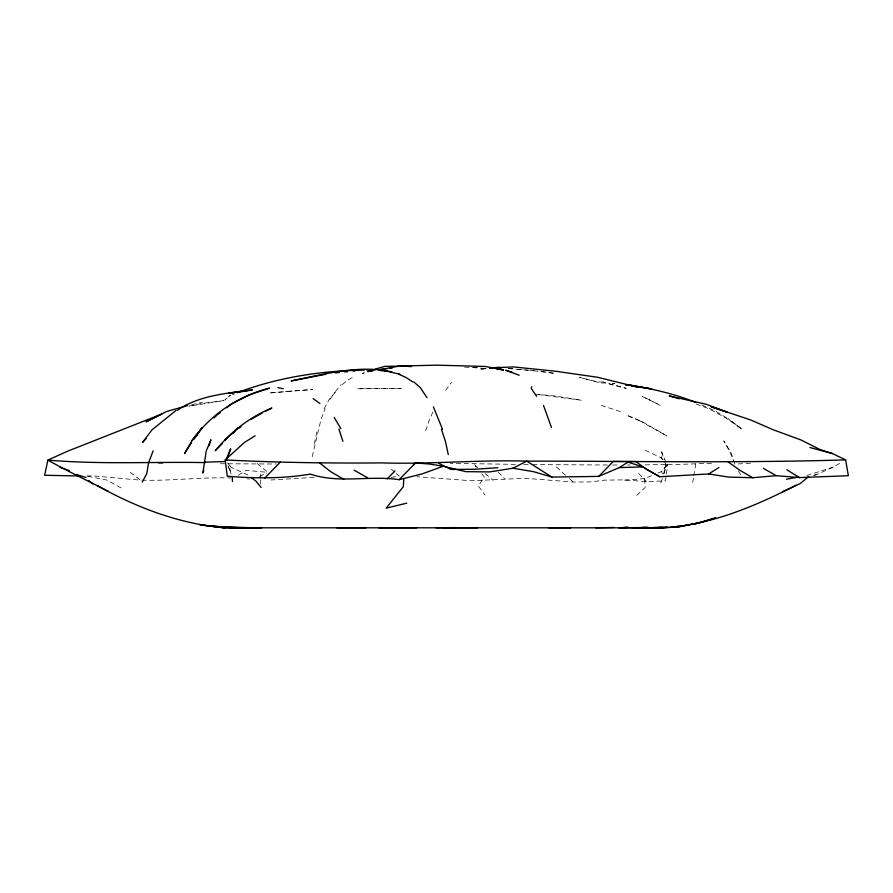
<?xml version="1.0" encoding="UTF-8"?>
<svg xmlns="http://www.w3.org/2000/svg" width="893" height="893" viewBox="0 0 893 893"><rect width="100%" height="100%" fill="white"/><g stroke="black" fill="none" stroke-linecap="round" stroke-linejoin="round"><path stroke-width="0.67" stroke-dasharray="4.46 3.35" d="M260.622 483.95L260.7 479.965M260.723 478.637L260.812 473.335M665.798 462.116L661.657 451.869L661.211 457.83L662.818 459.783M692.734 482.454L693.593 477.141M693.816 475.802L695.759 463.835L712.335 463.244M314.314 443.955L316.926 431.565M663.689 473.915L665.754 464.818L664.526 460.933M312.226 456.714L320.989 419.52L325.108 408.76M663.934 473.882L666.837 464.673L667.685 464.46L665.419 480.903L646.398 481.55L623.805 479.876L604.65 480.133L590.184 481.919L573.44 482.053L525.341 478.28L471.169 480.747L417.02 476.728M425.626 430.727L429.689 418.996L434.154 409.418M660.842 482.979L662.651 477.8M324.092 408.748L329.16 399.595L336.125 391.19M329.93 399.327L334.842 392.206M445.585 390.341L451.612 382.438M335.388 391.536L341.126 384.66M636.821 495.347L645.181 487.478L644.634 478.626L653.129 475.054M342.164 384.615L348.337 379.737L355.09 376.087M238.375 475.199L246.178 470.332L266.594 472.274M814.483 475.578L833.381 467.05L842.289 461.826M259.573 476.404L266.761 472.966M657.985 473.011L661.624 471.482L667.685 464.46L644.579 464.885M232.403 394.695L234.725 393.891M833.381 467.05L806.825 475.545M371.287 370.405L362.089 373.453L373.341 370.695M813.277 475.366L816.861 474.25M373.453 370.64L368.363 371.823L375.272 370.506M191.66 404.674L202.544 402.241M189.149 406.103L202.119 403.424L223.864 400.6L189.171 406.136M391.246 477.465L399.182 476.125L396.258 473.524M486.026 368.385L479.63 369.389L486.797 368.597L484.073 368.34M624.676 480.166L644.634 478.626M750.455 463.255L734.794 464.137L731.054 452.628L723.799 440.852L730.028 452.226L733.834 461.759M314.068 477.398L270.959 479.999M220.392 463.746L276.372 464.014M607.363 464.996L533.389 464.606M86.788 475.936L93.564 475.891L140.547 480.177L129.061 471.404M141.898 480.177C171.702 481.026 201.383 476.94 231.187 477.967M695.759 463.835L665.754 464.818L666.837 464.673L661.624 471.482L662.36 473.993M612.665 464.974L619.429 464.974M627.556 464.985L630.257 464.985M515.473 464.371L450.318 463.311M523.745 464.483L529.259 464.561M158.407 463.512L163.843 463.612M508.095 368.508L530.275 370.428M247.026 478.838L249.649 479.005M464.527 367.079L478.938 368.061M480.244 368.15L486.797 368.597M517.717 369.278L528.455 370.204M529.795 370.327L537.854 371.019M535.175 394.137L554.598 395.956L581.443 400.231L537.809 394.472M473.156 367.291L478.615 367.816M508.34 368.307L510.885 368.586M508.519 368.351L515.038 369.055M614.875 383.599L612.565 383.309L615.244 383.655M533.043 370.684L555 373.453L540.533 371.254M87.715 476.27L106.49 479.965L123.859 489.464M601.335 405.366L621.015 411.829M696.071 404.004L708.975 408.748L726.076 418.103L742.63 429.633L728.074 418.449M639.288 420.514L626.674 415.2L642.257 421.775L666.937 435.974L639.288 420.514L642.257 421.775M701.92 405.109L714.467 410.501L726.768 418.024L741.592 428.841M247.908 475.043L231.041 467.195L228.028 463.445M645.226 450.284L661.211 457.83L663.064 459.728M477.822 467.564L473.658 464.137L476.326 467.352M257.251 463.545L267.956 472.397M485.078 473.536L493.126 480.3M565.492 475.243L554.051 464.773M569.466 478.648L573.44 482.053M391.38 469.205L395.275 472.665M638.629 473.502L646.398 481.55M498.205 472.051L504.601 478.726M481.673 473.781L484.341 476.985L478.268 485.926L485.033 495.023M227.715 463.054L231.041 467.195L230.461 472.006L231.209 474.362M738.567 471.024L741.078 475.612M227.849 465.688L230.461 472.006L227.771 464.717M661.657 451.869L664.113 459.638M225.773 398.981L224.813 400.142L230.494 395.13L225.773 398.981M289.924 391.145L268.983 393.054L312.863 389.493L289.924 391.145M371.097 370.606L365.538 370.729L371.108 370.595M401.147 388.444L357.155 388.756L401.147 388.444M603.009 381.947L597.975 381.947L579.434 377.315L600.208 382.952L605.231 383.008L626.16 388.332L603.009 381.947M649.39 399.729L642.234 396.447L660.217 405.411L649.39 399.729"/><path stroke-width="1.34" d="M403.837 478.626L403.312 486.663L386.211 508.15L406.706 503.183M203.816 470.477L202.845 473.089L206.283 450.887L210.904 439.747L209.185 445.741M531.692 386.781L531.279 388.5L536.671 396.358M226.844 459.839L230.673 448.755L225.762 460.632L225.226 459.94L244.492 442.392L255.13 435.806M153.116 450.876L148.551 462.954L146.809 473.469L142.277 482.086M191.593 442.56L184.527 453.566L192.073 440.517L202.097 427.758L198.324 433.027M193.803 439.356L196.817 435.137M415.491 462.942L399.126 479.686C369.546 475.221 339.117 483.783 310.273 474.105C282.735 478.804 254.996 478.458 227.268 476.226L225.226 459.94C277.466 462.563 329.807 463.367 382.104 462.898C430.37 464.416 478.436 459.672 526.714 461.134C633.003 461.123 739.304 463.177 845.626 459.873L848.35 475.712L799.525 477.588L776.207 475.679L752.743 477.722L728.8 477.096L708.752 473.949L659.76 476.75L647.057 469.774L635.894 461.547L613.245 461.469L598.734 476.382L551.919 477.085L533.701 471.716L513.029 468.211L489.61 471.906L465.811 471.66L443.285 466.213L428.662 463.936L415.491 462.942L413.437 464.818M146.106 438.63L142.467 442.526L152 429.857L176.01 410.445M197.744 434.556L192.073 440.517C210.648 414.475 238.531 395.856 269.496 388.12L249.672 394.751L231.89 403.77L226.588 407.777M387.182 478.916L394.974 470.879M280.335 462.116L264.451 478.38M222.413 443.508L215.246 450.753C230.461 432.245 249.616 417.031 271.896 408.012L265.969 411.026M231.856 433.987L237.65 428.149L224.768 440.26L226.777 438.541M214.108 417.913L217.032 415.011M232.805 433.373L234.814 431.654M808.745 476.561L800.195 483.559L782.458 491.797M177.283 410.322C197.465 396.369 223.004 393.746 246.769 390.498L241.836 391.692M218.093 414.207L220.214 412.599M238.833 428.205L241.021 426.608M250.855 419.442L262.419 412.834M708.752 473.949L718.943 467.486M598.734 476.382L619.307 467.586L628.036 462.15L642.893 466.916L659.76 476.75M513.029 468.211L526.714 461.134L551.919 477.085M796.11 485.245C754.708 506.431 709.667 525.53 662.617 527.808L225.192 527.808C180.006 524.236 136.35 507.481 97.069 485.513M237.527 392.652C277.756 377.337 321.424 370.695 364.322 370.093M443.285 466.213L422.009 473.937L399.126 479.686M375.239 369.099L384.816 366.376L411.293 365.918M224.523 461.558L204.854 462.183M187.575 405.589L166.745 411.45L146.072 421.831L161.711 414.073L66.975 451.456L47.876 460.107L44.65 475.266L80.002 475.98M661.278 527.808L677.519 527.037L699.989 522.595L715.784 517.862L694.631 524.001L699.989 522.595L679.327 526.68M786.554 479.206L797.371 477.253M325.755 374.279L291.107 380.92C324.025 374.39 358.372 364.389 391.915 371.89M386.892 368.697L378.744 369.836L399.662 366.03L436.99 365.17L485.468 366.476L503.596 370.037L496.62 368.831M389.605 368.307L392.328 367.927M655.283 527.808L667.573 527.283M335.243 372.894L339.362 372.504M344.865 371.979L347.611 371.711M671.558 526.993L679.528 526.412L671.38 526.825M620.691 527.808L628.348 527.272M497.959 467.72L474.551 469.26L450.909 469.472L438.753 463.255M648.084 527.283L638.852 527.808L646.778 527.316M618.894 527.808L626.808 527.316M489.944 367.905L499.41 367.358M489.52 367.938L513.542 366.923L555.368 371.209L597.663 377.281L634.365 386.356L651.734 388.913L627.165 384.66C650.495 388.41 673.646 393.489 695.647 402.408M639.355 527.808L663.577 527.573L641.386 527.808M619.307 467.586L642.893 466.916M408.815 366.576L411.595 366.498M353.036 370.997L354.912 370.952M646.699 527.808L666.803 527.305M672.161 527.171L677.519 527.037M644.567 527.808L661.802 527.361M632.177 527.808L644.11 527.54L619.229 527.808M595.798 527.808L613.993 527.473M435.94 527.808L455.497 527.584M232.504 527.819L236.165 527.808L219.042 527.339L261.794 527.808M336.683 527.808L366.097 527.808M416.718 527.808L378.766 527.808M443.955 527.808L477.621 527.808M570.694 527.808L548.548 527.808M259.26 527.808L230.494 527.316L245.028 527.819M489.989 368.016L501.129 368.318M205.457 462.596C152.87 461.648 100.474 464.606 47.876 460.107C67.488 471.203 87.894 480.769 107.93 491.15M380.306 370.562L384.939 371.086M625.937 385.028L628.605 385.363L626.026 385.028M635.481 386.591L639.477 387.194L631.306 385.765M385.943 371.008L399.897 374.212M277.868 387.651L283.237 388.734M809.918 447.505L832.522 453.588L845.626 459.873M679.406 398.769L669.203 395.912L706.33 404.317L727.65 412.332M76.396 474.529L85.907 477.498M512.448 372.37L505.605 370.204L519.179 375.261M832.522 453.588L819.919 449.514L800.909 439.936L773.014 429.678L750.7 419.956L711.074 406.75L726.377 411.907M60.01 467.329L69.207 470.566M398.903 374.279L406.014 377.482L412.745 381.947M354.22 470.198L367.704 477.878M763.314 468.312L776.207 475.679M752.743 477.722L739.806 470.254L727.851 461.714M343.805 479.34L330.522 471.571L319.46 462.786M786.822 469.774L799.525 477.588M313.13 398.591L319.928 403.536M251.257 477.554L255.722 480.903L261.136 487.433M88.686 480.456L92.894 483.95M413.772 381.88L420.38 387.707L426.999 397.664M334.138 417.422L340.903 428.64M433.395 406.862L442.493 429.276M543.513 405.467L551.461 427.468M338.871 428.997L342.879 441.309M441.499 429.31L445.551 441.812L448.275 454.615M232.336 477.878L232.448 481.494M238.822 391.77L228.541 393.366L252.362 389.951L238.822 391.77M234.591 527.808L213.885 526.234L234.591 527.808M225.192 527.808L200.132 524.883L225.192 527.808"/></g></svg>
